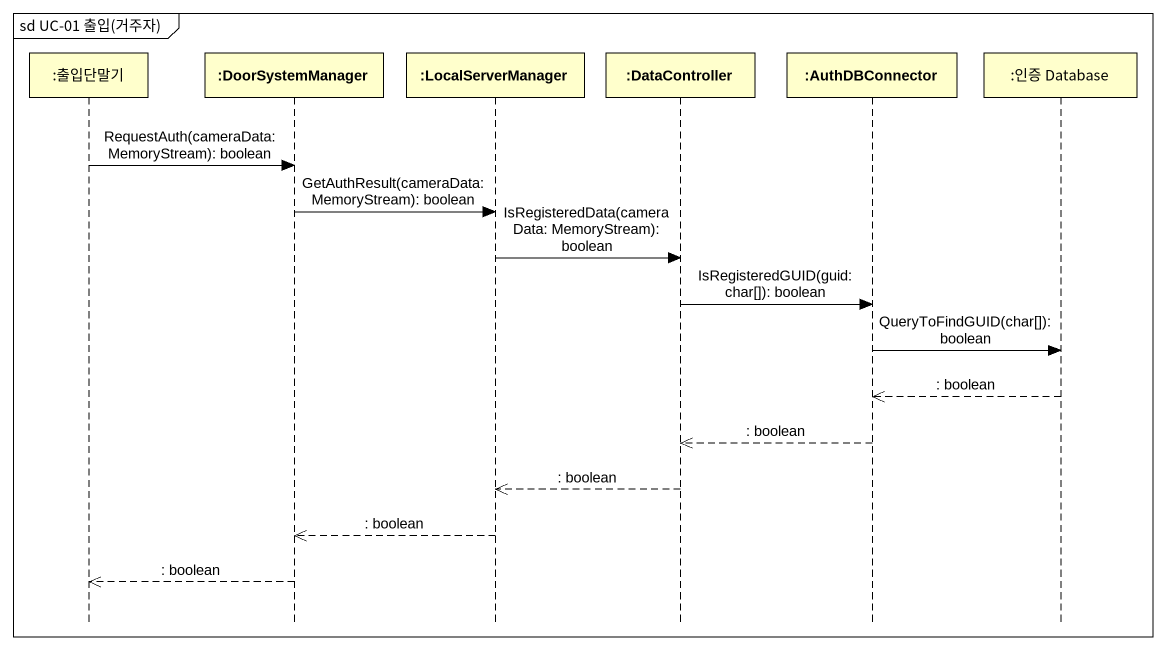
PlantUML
@startuml
mainframe sd UC-01 출입(거주자)
hide footbox
participant ":출입단말기" as 출입단말기
participant ":DoorSystemManager" as DoorSystemManager
participant ":LocalServerManager" as LocalServerManager
participant ":DataController" as DataController
participant ":AuthDBConnector" as AuthDBConnector
participant ":인증 Database" as 인증_Database

출입단말기 -> DoorSystemManager : RequestAuth(cameraData: MemoryStream): boolean
DoorSystemManager -> LocalServerManager : GetAuthResult(cameraData: MemoryStream): boolean
LocalServerManager -> DataController : IsRegisteredData(cameraData: MemoryStream): boolean
DataController -> AuthDBConnector : IsRegisteredGUID(guid: char[]): boolean
AuthDBConnector -> 인증_Database : QueryToFindGUID(char[]): boolean
인증_Database -->> AuthDBConnector : : boolean
AuthDBConnector -->> DataController : : boolean
DataController -->> LocalServerManager : : boolean
LocalServerManager -->> DoorSystemManager : : boolean
DoorSystemManager -->> 출입단말기 : : boolean
@enduml
